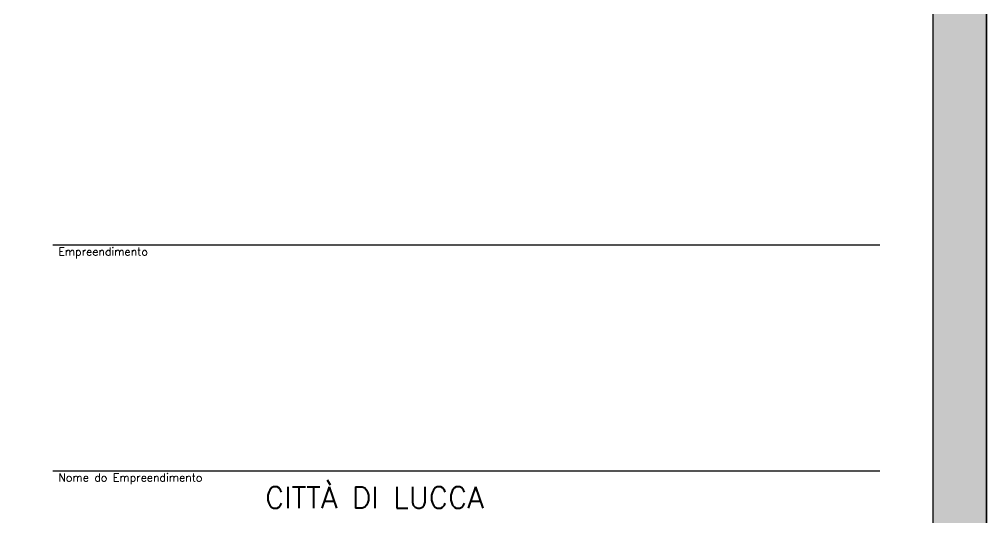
# Model space of a CAD drawing. Extents: x 0 to 119, y 0 to 84.
# Drawn here: x 100.77 to 118.9, y 9.8 to 19.13 of the extents above; entities that cross this region are included whole.
import ezdxf

# ---------------------------------------------------------------- set-up
doc = ezdxf.new("R2010")
doc.units = 0
doc.header["$LTSCALE"] = 100
doc.header["$MEASUREMENT"] = 0
doc.layers.add('2', color=2, linetype='CONTINUOUS')
doc.layers.add('26', color=3, linetype='CONTINUOUS')
doc.styles.get("Standard").update_dxf_attribs({"font": 'ROMANS.SHX'})

msp = doc.modelspace()

# ---------------------------------------------------------------- linework, layer by layer
at = {"layer": '2', "linetype": 'Continuous'}
for p, q in [((101.400081, 14.909962), (116.900081, 14.909962)), ((101.400081, 10.679962), (116.900081, 10.679962))]:
    msp.add_line(p, q, dxfattribs=at)
for points in [[(0.000081, -0.000038), (118.900081, -0.000038), (118.900081, 84.099962), (0.000081, 84.099962), (0.000081, -0.000038)], [(117.900081, 84.099962), (118.900081, 84.099962), (118.900081, -0.000038), (117.900081, -0.000038), (117.900081, 84.099962)], [(2.500081, 0.999962), (117.900081, 0.999962), (117.900081, 83.099962), (2.500081, 83.099962), (2.500081, 0.999962)]]:
    msp.add_lwpolyline(points, dxfattribs=at)
at = {"layer": '26', "linetype": 'Continuous'}
msp.add_lwpolyline([(117.900081, 84.099962), (118.900081, 84.099962), (118.900081, -0.000038), (117.900081, -0.000038), (117.900081, 84.099962)], dxfattribs=at)
for points in [[(117.900081, 84.099962), (118.900081, 84.099962), (118.900081, -0.000038)], [(117.900081, 84.099962), (118.900081, -0.000038), (117.900081, -0.000038)], [(117.900081, 84.099962), (117.900081, -0.000038), (117.900081, 84.099962)]]:
    msp.add_solid(points, dxfattribs=at)

# ---------------------------------------------------------------- texts
at = {"layer": '2', "linetype": 'Continuous'}
for s, height, p in [('Empreendimento', 0.15, (101.500081, 14.709962)), ('Nome do Empreendimento', 0.15, (101.500081, 10.479962)), ('CITTÀ DI LUCCA', 0.4, (105.376071, 9.97861))]:
    msp.add_text(s, height=height, dxfattribs=at).set_placement(p)

doc.saveas('drawing.dxf')
